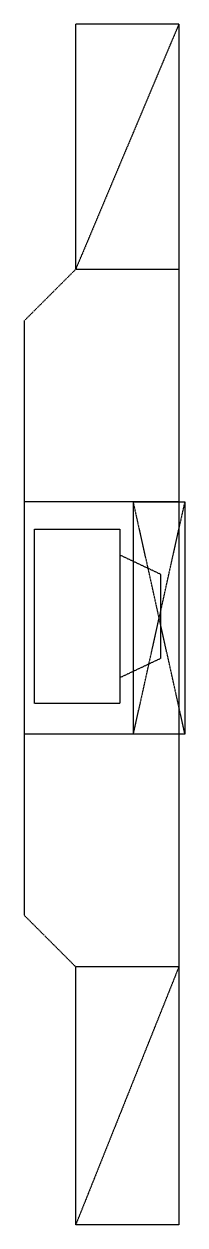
# Model space of a CAD drawing. Header units: millimetres. Extents: x -39628 to -39005, y -29258 to -24608.
import ezdxf

# ---------------------------------------------------------------- set-up
doc = ezdxf.new("R2010")
doc.units = ezdxf.units.MM
doc.linetypes.add('HID', pattern=[3, 2, -1])
doc.linetypes.add('HIDDEN', pattern=[2.5, 1.5, -1])
doc.layers.add('H1', color=6, linetype='HID')
doc.layers.add('H2', color=5, linetype='HIDDEN')

msp = doc.modelspace()

# ---------------------------------------------------------------- linework, layer by layer
at = {"layer": 'H1'}
for p, q in [((-39004.8, -27358.1), (-39204.8, -26458.1)), ((-39204.8, -27358.1), (-39004.8, -26458.1))]:
    msp.add_line(p, q, dxfattribs=at)
msp.add_lwpolyline([(-39204.8, -27358.1), (-39204.8, -26458.1), (-39004.8, -26458.1), (-39004.8, -27358.1)], close=True, dxfattribs=at)
at = {"layer": 'H2'}
for p, q in [((-39028.3, -24608.1), (-39428.3, -25558.1)), ((-39428.3, -24608.1), (-39428.3, -25558.1)), ((-39028.3, -24608.1), (-39428.3, -24608.1)), ((-39028.3, -24608.1), (-39028.3, -29258.1)), ((-39428.3, -25558.1), (-39628.3, -25758.1)), ((-39028.3, -25558.1), (-39428.3, -25558.1)), ((-39628.3, -25758.1), (-39628.3, -28058.1)), ((-39028.3, -26458.1), (-39628.3, -26458.1)), ((-39257.7, -26663.3), (-39098.3, -26738.6)), ((-39098.3, -27063.6), (-39098.3, -26738.6)), ((-39257.7, -27138.9), (-39098.3, -27063.6)), ((-39028.3, -27358.1), (-39628.3, -27358.1)), ((-39428.3, -28258.1), (-39628.3, -28058.1)), ((-39028.3, -28258.1), (-39428.3, -29258.1)), ((-39428.3, -28258.1), (-39428.3, -29258.1)), ((-39028.3, -28258.1), (-39428.3, -28258.1)), ((-39028.3, -29258.1), (-39428.3, -29258.1))]:
    msp.add_line(p, q, dxfattribs=at)
msp.add_lwpolyline([(-39257.7, -27238.6), (-39588, -27238.6), (-39588, -26563.6), (-39257.7, -26563.6)], close=True, dxfattribs=at)

doc.saveas('drawing.dxf')
